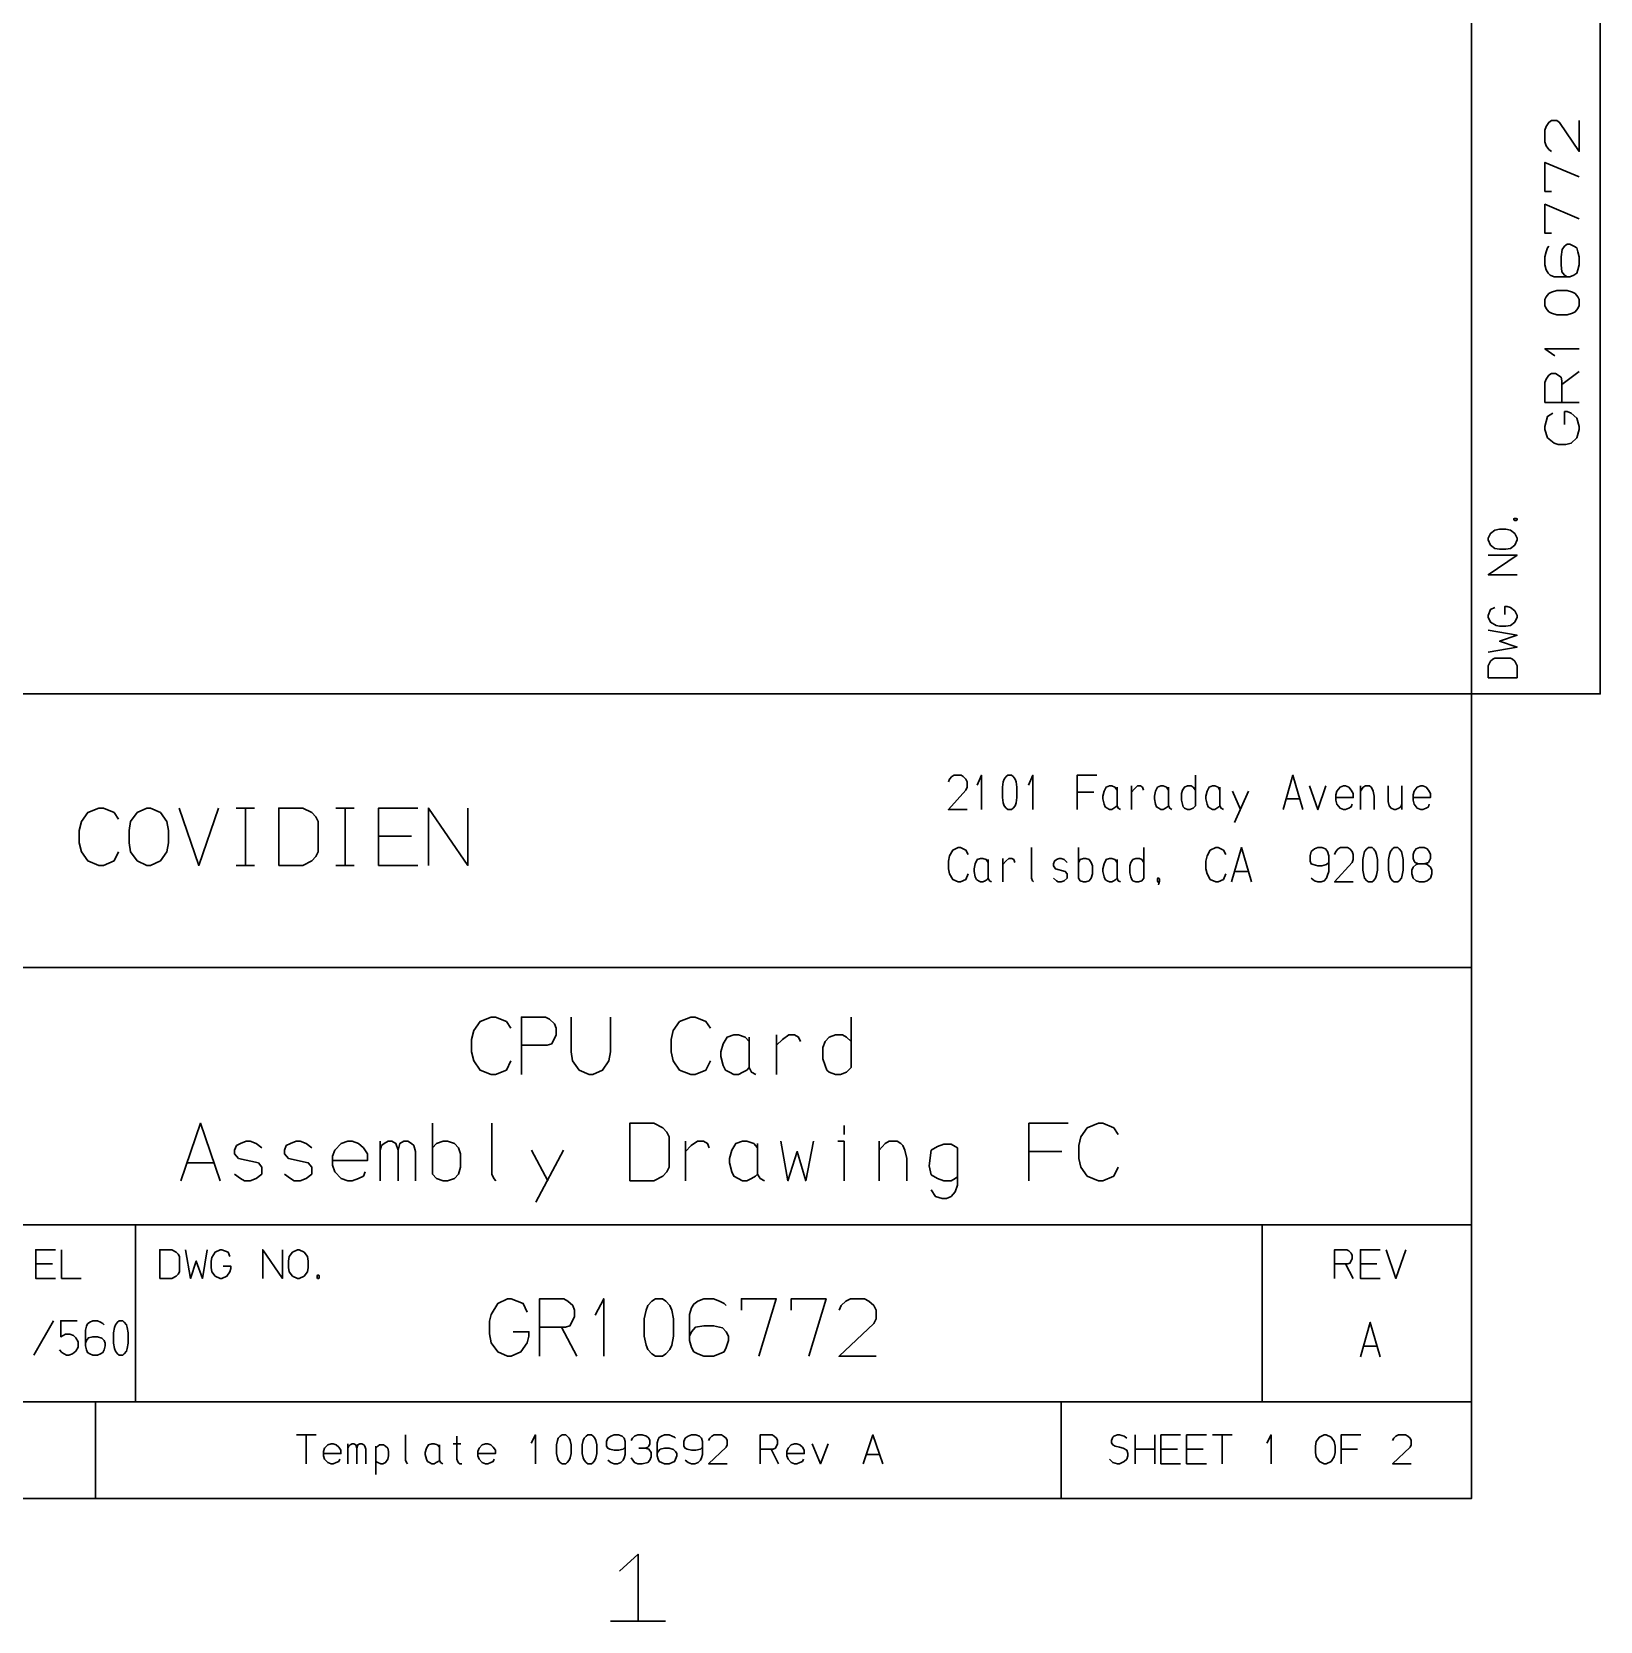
# Model space of a CAD drawing. Header units: millimetres. Extents: x 0 to 1189, y 35 to 806.
# Drawn here: x 916.4 to 1184.4, y 40.7 to 312.3 of the extents above; entities that cross this region are included whole.
import ezdxf

# ---------------------------------------------------------------- set-up
doc = ezdxf.new("R2010")
doc.units = ezdxf.units.MM
doc.layers.add('Pen 1', color=7, linetype='Continuous')

msp = doc.modelspace()

# ---------------------------------------------------------------- linework, layer by layer
at = {"layer": 'Pen 1', "color": 7, "lineweight": 30}
for p, q in [((1177.9, 252.02), (1180.88, 254.2)), ((1095.07, 182.32), (1097.9, 182.32)), ((1104.38, 183.4), (1104.38, 179.35)), ((1121.6, 182.48), (1123, 179.35)), ((1124.35, 182.48), (1121.97, 177.12)), ((1143.47, 183.4), (1143.47, 179.35)), ((1150.55, 183.4), (1150.55, 179.35)), ((951.35, 179.62), (954.47, 179.62)), ((952.95, 169.82), (952.95, 179.62)), ((968.4, 179.62), (971.53, 179.62)), ((970, 169.82), (970, 179.62)), ((1130.78, 181.18), (1133.15, 181.18)), ((975.7, 174.8), (981.35, 174.8)), ((951.35, 169.82), (954.47, 169.82)), ((968.4, 169.82), (971.53, 169.82)), ((1082.38, 171.02), (1082.38, 166.98)), ((1121.97, 168.8), (1124.35, 168.8)), ((865.42, 152.38), (1162.45, 152.38)), ((1043.72, 140.85), (1043.72, 134.1)), ((1055.25, 125.35), (1055.25, 123.82)), ((975.97, 122.68), (975.97, 115.93)), ((1028.12, 122.68), (1028.12, 115.93)), ((1061.25, 122.68), (1061.25, 115.93)), ((1001.8, 121.15), (1004.62, 115.93)), ((1007.3, 121.15), (1002.55, 112.25)), ((1086.82, 120.9), (1092.47, 120.9)), ((942.88, 119), (947.6, 119)), ((865.42, 108.38), (1162.45, 108.38)), ((934.17, 108.38), (934.17, 78.12)), ((1126.7, 108.38), (1126.7, 78.12)), ((917.12, 101.7), (919.95, 101.7)), ((1140.95, 101.7), (1142.25, 99.22)), ((1143.47, 101.7), (1146.3, 101.7)), ((916.8, 86.12), (920.15, 92)), ((1006.95, 90.9), (1009.55, 85.93)), ((1143.97, 87.68), (1146.35, 87.68)), ((865.42, 78.12), (1162.45, 78.12)), ((927.3, 78.12), (927.3, 61.62)), ((1092.32, 78.12), (1092.32, 61.62)), ((961.67, 72.5), (965.05, 72.5)), ((963.35, 67.57), (963.35, 72.5)), ((970.47, 70.95), (970.47, 67.57)), ((988.42, 70.95), (989.78, 70.95)), ((1104.97, 67.57), (1104.97, 72.5)), ((1108.32, 72.5), (1108.32, 67.57)), ((1118.18, 72.5), (1121.55, 72.5)), ((1119.85, 67.57), (1119.85, 72.5)), ((975.22, 70.57), (975.22, 65.75)), ((1042.78, 70.07), (1044.05, 67.57)), ((1059, 69.12), (1061.35, 69.12)), ((1104.97, 70.07), (1108.32, 70.07)), ((1109.38, 70.07), (1112.2, 70.07)), ((1113.78, 70.07), (1116.6, 70.07)), ((1140.18, 70.07), (1143, 70.07)), ((1015.33, 40.65), (1024.75, 40.65))]:
    msp.add_line(p, q, dxfattribs=at)
for points in [[(26.55, 776.72), (1162.45, 776.72), (1162.45, 61.62), (26.55, 61.62), (26.55, 776.72)], [(1162.45, 199.12), (1184.45, 199.12), (1184.45, 390.27), (1162.45, 390.27), (1162.45, 199.12)], [(1176.12, 291.83), (1175.68, 292.15), (1175.22, 292.77), (1175, 293.48), (1175, 295.45), (1175.22, 296.1), (1175.68, 296.8), (1176.12, 297.1), (1177.05, 297.1), (1177.5, 296.8), (1180.88, 291.83), (1180.88, 297.1)], [(1176.12, 285), (1175, 285), (1175, 289.95), (1180.88, 287.48)], [(1176.12, 277.85), (1175, 277.85), (1175, 282.8), (1180.88, 280.33)], [(1175.68, 275.65), (1175.45, 275.33), (1175.22, 274.7), (1175, 273.8), (1175, 272.48), (1175.22, 271.58), (1175.53, 271), (1175.9, 270.7), (1176.6, 270.38), (1179.28, 270.38), (1179.95, 270.7), (1180.43, 271), (1180.65, 271.58), (1180.88, 272.48), (1180.88, 273.8), (1180.65, 274.7), (1180.43, 275.33), (1179.95, 275.65), (1179.28, 275.98), (1178.8, 275.98), (1178.35, 275.65), (1177.97, 275.08), (1177.75, 273.8), (1177.75, 272.48), (1177.9, 271.25), (1178.35, 270.7), (1178.8, 270.38)], [(1177.05, 263.92), (1178.8, 263.92), (1179.72, 264.17), (1180.18, 264.42), (1180.65, 265), (1180.88, 265.5), (1180.88, 266.52), (1180.65, 266.98), (1180.18, 267.55), (1179.72, 267.8), (1178.8, 268.05), (1177.05, 268.05), (1176.12, 267.8), (1175.68, 267.55), (1175.22, 266.98), (1175, 266.52), (1175, 265.5), (1175.22, 265), (1175.68, 264.42), (1176.12, 264.17), (1177.05, 263.92)], [(1176.68, 256.9), (1175, 258.1), (1180.88, 258.1)], [(1180.88, 248.93), (1175, 248.93), (1175, 252.35), (1175.22, 252.93), (1175.68, 253.62), (1176.12, 253.88), (1176.82, 253.88), (1177.75, 253.25), (1177.9, 252.6), (1177.9, 248.93)], [(1176.38, 247.12), (1175.45, 246.55), (1175, 244.82), (1175, 244.3), (1175.45, 242.9), (1176.6, 241.95), (1177.28, 241.77), (1178.57, 241.77), (1179.5, 241.95), (1180.43, 242.9), (1180.88, 244.3), (1180.88, 244.82), (1180.43, 246.23), (1179.5, 247.12), (1178.8, 247.38), (1178.35, 247.38), (1178.35, 245.15)], [(1170.1, 229.12), (1170.25, 229.05), (1170.25, 228.85), (1170.1, 228.77), (1169.8, 228.77), (1169.68, 228.85), (1169.68, 229.05), (1169.8, 229.12), (1170.1, 229.12)], [(1165.32, 225.73), (1165.32, 225.43), (1165.72, 224.57), (1166.47, 224), (1167.25, 223.88), (1168.32, 223.88), (1169.1, 224), (1169.85, 224.57), (1170.25, 225.43), (1170.25, 225.73), (1169.85, 226.55), (1169.1, 227.1), (1168.32, 227.25), (1167.25, 227.25), (1166.47, 227.1), (1165.72, 226.55), (1165.32, 225.73)], [(1170.25, 219.48), (1165.32, 219.48), (1170.25, 222.85), (1165.32, 222.85)], [(1166.47, 213.9), (1165.72, 213.55), (1165.32, 212.52), (1165.32, 212.23), (1165.72, 211.38), (1166.68, 210.8), (1167.25, 210.68), (1168.32, 210.68), (1169.1, 210.8), (1169.85, 211.38), (1170.25, 212.23), (1170.25, 212.52), (1169.85, 213.35), (1169.1, 213.9), (1168.53, 214.05), (1168.15, 214.05), (1168.15, 212.7)], [(1165.32, 206.27), (1170.25, 207.12), (1167.25, 208.12), (1170.25, 209.15), (1165.32, 210)], [(1170.25, 201.88), (1165.32, 201.88), (1165.32, 203.95), (1165.72, 204.7), (1166.1, 205.05), (1166.47, 205.25), (1169.1, 205.25), (1169.47, 205.05), (1169.85, 204.7), (1170.25, 203.95), (1170.25, 201.88)], [(1162.45, 199.12), (502.35, 199.12), (502.35, 61.62), (1162.45, 61.62), (1162.45, 199.12)], [(1073.07, 184.07), (1073.25, 184.55), (1073.65, 185), (1074.07, 185.23), (1075.25, 185.23), (1075.62, 185), (1076.05, 184.55), (1076.25, 184.07), (1076.25, 183.18), (1076.05, 182.7), (1073.07, 179.35), (1076.25, 179.35)], [(1077.97, 183.55), (1078.7, 185.23), (1078.7, 179.35)], [(1082.3, 183.18), (1082.3, 181.4), (1082.45, 180.5), (1082.6, 180.02), (1082.95, 179.57), (1083.25, 179.35), (1083.85, 179.35), (1084.12, 179.57), (1084.47, 180.02), (1084.62, 180.5), (1084.78, 181.4), (1084.78, 183.18), (1084.62, 184.07), (1084.47, 184.55), (1084.12, 185), (1083.85, 185.23), (1083.25, 185.23), (1082.95, 185), (1082.6, 184.55), (1082.45, 184.07), (1082.3, 183.18)], [(1086.78, 183.55), (1087.5, 185.23), (1087.5, 179.35)], [(1098.43, 185.23), (1095.07, 185.23), (1095.07, 179.35)], [(1115.28, 182.7), (1114.9, 183.18), (1114.55, 183.4), (1113.93, 183.4), (1113.4, 183.18), (1113.05, 182.7), (1112.88, 182.1), (1112.88, 180.95), (1113.05, 180.27), (1113.2, 179.8), (1113.4, 179.57), (1113.93, 179.35), (1114.35, 179.35), (1114.9, 179.57), (1115.28, 180.02), (1115.28, 185.23)], [(1130.28, 179.35), (1131.95, 185.23), (1133.65, 179.35)], [(1101.88, 182.7), (1101.53, 183.18), (1100.97, 183.4), (1100.57, 183.4), (1100, 183.18), (1099.68, 182.48), (1099.47, 181.65), (1099.47, 181.18), (1099.68, 180.27), (1099.85, 179.8), (1100.2, 179.57), (1100.57, 179.35), (1100.97, 179.35), (1101.35, 179.57), (1101.7, 179.8), (1101.88, 180.02)], [(1101.88, 183.18), (1101.88, 180.02), (1102.07, 179.57), (1102.45, 179.35)], [(1104.38, 182.32), (1104.88, 182.93), (1105.4, 183.4), (1105.9, 183.4), (1106.25, 183.18), (1106.4, 182.7)], [(1110.68, 182.7), (1110.35, 183.18), (1109.78, 183.4), (1109.38, 183.4), (1108.8, 183.18), (1108.47, 182.48), (1108.28, 181.65), (1108.28, 181.18), (1108.47, 180.27), (1108.65, 179.8), (1109, 179.57), (1109.38, 179.35), (1109.78, 179.35), (1110.15, 179.57), (1110.5, 179.8), (1110.68, 180.02)], [(1110.68, 183.18), (1110.68, 180.02), (1110.88, 179.57), (1111.25, 179.35)], [(1119.47, 182.7), (1119.15, 183.18), (1118.57, 183.4), (1118.18, 183.4), (1117.6, 183.18), (1117.28, 182.48), (1117.07, 181.65), (1117.07, 181.18), (1117.28, 180.27), (1117.45, 179.8), (1117.8, 179.57), (1118.18, 179.35), (1118.57, 179.35), (1118.95, 179.57), (1119.3, 179.8), (1119.47, 180.02)], [(1119.47, 183.18), (1119.47, 180.02), (1119.68, 179.57), (1120.05, 179.35)], [(1134.8, 183.4), (1136.2, 179.35), (1137.55, 183.4)], [(1139.28, 181.4), (1142.25, 181.4), (1142.25, 182.1), (1141.9, 182.7), (1141.47, 183.18), (1140.95, 183.4), (1140.57, 183.4), (1140, 183.18), (1139.45, 182.48), (1139.28, 181.88), (1139.28, 180.95), (1139.45, 180.27), (1140, 179.57), (1140.57, 179.35), (1140.95, 179.35), (1141.47, 179.57), (1141.9, 179.8), (1142.05, 180.27)], [(1143.47, 182.48), (1143.97, 183.18), (1144.32, 183.4), (1145, 183.4), (1145.32, 183.18), (1145.5, 182.93), (1145.65, 182.48), (1145.85, 181.65), (1145.85, 179.35)], [(1148.22, 183.4), (1148.22, 180.73), (1148.38, 180.02), (1148.72, 179.57), (1149.22, 179.35), (1149.55, 179.35), (1150.05, 179.57), (1150.4, 179.8), (1150.55, 180.27)], [(1152.47, 181.4), (1155.45, 181.4), (1155.45, 182.1), (1155.1, 182.7), (1154.7, 183.18), (1154.15, 183.4), (1153.78, 183.4), (1153.2, 183.18), (1152.68, 182.48), (1152.47, 181.88), (1152.47, 180.95), (1152.68, 180.27), (1153.2, 179.57), (1153.78, 179.35), (1154.15, 179.35), (1154.7, 179.57), (1155.1, 179.8), (1155.25, 180.27)], [(931.28, 177.73), (930.5, 178.85), (928.67, 179.62), (927.9, 179.62), (926, 178.85), (924.92, 177.32), (924.55, 175.8), (924.55, 173.65), (924.92, 172.12), (926, 170.57), (927.9, 169.82), (928.67, 169.82), (930.5, 170.57), (931.28, 172.12)], [(936.75, 179.62), (936.12, 179.62), (934.45, 178.85), (933.3, 177.32), (933.08, 175.8), (933.08, 173.65), (933.3, 172.12), (934.45, 170.57), (936.12, 169.82), (936.75, 169.82), (938.42, 170.57), (939.5, 172.12), (939.8, 173.65), (939.8, 175.8), (939.5, 177.32), (938.42, 178.85), (936.75, 179.62)], [(941.6, 179.62), (944.97, 169.82), (948.33, 179.62)], [(958.65, 169.82), (958.65, 179.62), (962.78, 179.62), (964.3, 178.85), (965, 178.1), (965.38, 177.32), (965.38, 172.12), (965, 171.35), (964.3, 170.57), (962.78, 169.82), (958.65, 169.82)], [(982.42, 179.62), (975.7, 179.62), (975.7, 169.82), (982.42, 169.82)], [(984.22, 169.82), (984.22, 179.62), (990.95, 169.82), (990.95, 179.62)], [(1076.43, 171.7), (1076.05, 172.4), (1075.12, 172.85), (1074.75, 172.85), (1073.8, 172.4), (1073.25, 171.48), (1073.07, 170.55), (1073.07, 169.25), (1073.25, 168.35), (1073.8, 167.43), (1074.75, 166.98), (1075.12, 166.98), (1076.05, 167.43), (1076.43, 168.35)], [(1087.28, 172.85), (1087.28, 167.65), (1087.45, 167.2), (1087.6, 166.98)], [(1095.28, 172.85), (1095.28, 167.65), (1095.6, 167.2), (1096.18, 166.98), (1096.57, 166.98), (1097.12, 167.2), (1097.47, 167.65), (1097.68, 168.35), (1097.68, 169.73), (1097.47, 170.32), (1097.12, 170.8), (1096.57, 171.02), (1096.18, 171.02), (1095.6, 170.8), (1095.28, 170.32)], [(1106.47, 170.32), (1106.1, 170.8), (1105.75, 171.02), (1105.12, 171.02), (1104.6, 170.8), (1104.25, 170.32), (1104.07, 169.73), (1104.07, 168.57), (1104.25, 167.88), (1104.4, 167.43), (1104.6, 167.2), (1105.12, 166.98), (1105.55, 166.98), (1106.1, 167.2), (1106.47, 167.65), (1106.47, 172.85)], [(1120.45, 171.7), (1120.05, 172.4), (1119.15, 172.85), (1118.75, 172.85), (1117.8, 172.4), (1117.28, 171.48), (1117.07, 170.55), (1117.07, 169.25), (1117.28, 168.35), (1117.8, 167.43), (1118.75, 166.98), (1119.15, 166.98), (1120.05, 167.43), (1120.45, 168.35)], [(1121.47, 166.98), (1123.15, 172.85), (1124.85, 166.98)], [(1138.05, 170.32), (1137.65, 169.95), (1136.9, 169.73), (1136.18, 169.73), (1135.4, 169.95), (1135.05, 170.1), (1134.88, 170.55), (1134.88, 171.48), (1135.05, 172.18), (1135.6, 172.62), (1136.18, 172.85), (1136.9, 172.85), (1137.5, 172.62), (1137.85, 172.18), (1138.05, 171.48), (1138.05, 168.8), (1137.85, 168.12), (1137.65, 167.65), (1137.28, 167.2), (1136.75, 166.98), (1136.18, 166.98), (1135.6, 167.2), (1135.05, 167.65)], [(1139.07, 171.7), (1139.28, 172.18), (1139.65, 172.62), (1140.07, 172.85), (1141.25, 172.85), (1141.65, 172.62), (1142.05, 172.18), (1142.25, 171.7), (1142.25, 170.8), (1142.05, 170.32), (1139.07, 166.98), (1142.25, 166.98)], [(1143.9, 170.8), (1143.9, 169.02), (1144.05, 168.12), (1144.2, 167.65), (1144.55, 167.2), (1144.85, 166.98), (1145.47, 166.98), (1145.72, 167.2), (1146.07, 167.65), (1146.22, 168.12), (1146.38, 169.02), (1146.38, 170.8), (1146.22, 171.7), (1146.07, 172.18), (1145.72, 172.62), (1145.47, 172.85), (1144.85, 172.85), (1144.55, 172.62), (1144.2, 172.18), (1144.05, 171.7), (1143.9, 170.8)], [(1148.3, 170.8), (1148.3, 169.02), (1148.45, 168.12), (1148.6, 167.65), (1148.95, 167.2), (1149.25, 166.98), (1149.88, 166.98), (1150.12, 167.2), (1150.47, 167.65), (1150.62, 168.12), (1150.78, 169.02), (1150.78, 170.8), (1150.62, 171.7), (1150.47, 172.18), (1150.12, 172.62), (1149.88, 172.85), (1149.25, 172.85), (1148.95, 172.62), (1148.6, 172.18), (1148.45, 171.7), (1148.3, 170.8)], [(1154.35, 170.1), (1155.1, 170.32), (1155.25, 170.55), (1155.45, 171.02), (1155.45, 171.7), (1155.25, 172.18), (1154.88, 172.62), (1154.35, 172.85), (1153.55, 172.85), (1153, 172.62), (1152.68, 172.18), (1152.47, 171.7), (1152.47, 171.02), (1152.68, 170.55), (1152.82, 170.32), (1153.4, 170.1), (1154.5, 170.1), (1154.88, 169.95), (1155.45, 169.5), (1155.65, 169.02), (1155.65, 168.35), (1155.45, 167.65), (1154.88, 167.2), (1154.35, 166.98), (1153.55, 166.98), (1153, 167.2), (1152.47, 167.65), (1152.28, 168.35), (1152.28, 169.02), (1152.47, 169.5), (1153, 169.95), (1153.4, 170.1)], [(1079.88, 170.32), (1079.53, 170.8), (1078.95, 171.02), (1078.57, 171.02), (1078, 170.8), (1077.65, 170.1), (1077.47, 169.25), (1077.47, 168.8), (1077.65, 167.88), (1077.85, 167.43), (1078.2, 167.2), (1078.57, 166.98), (1078.95, 166.98), (1079.35, 167.2), (1079.68, 167.43), (1079.88, 167.65)], [(1079.88, 170.8), (1079.88, 167.65), (1080.07, 167.2), (1080.45, 166.98)], [(1082.38, 169.95), (1082.88, 170.55), (1083.4, 171.02), (1083.9, 171.02), (1084.25, 170.8), (1084.4, 170.32)], [(1093.35, 170.32), (1092.85, 170.8), (1092.35, 171.02), (1092, 171.02), (1091.53, 170.8), (1091.18, 170.55), (1091.03, 170.1), (1091.03, 169.73), (1091.35, 169.25), (1093.05, 168.8), (1093.35, 168.35), (1093.35, 167.65), (1092.85, 167.2), (1092.35, 166.98), (1091.85, 166.98), (1091.53, 167.2), (1091.03, 167.65)], [(1101.88, 170.32), (1101.53, 170.8), (1100.97, 171.02), (1100.57, 171.02), (1100, 170.8), (1099.68, 170.1), (1099.47, 169.25), (1099.47, 168.8), (1099.68, 167.88), (1099.85, 167.43), (1100.2, 167.2), (1100.57, 166.98), (1100.97, 166.98), (1101.35, 167.2), (1101.7, 167.43), (1101.88, 167.65)], [(1101.88, 170.8), (1101.88, 167.65), (1102.07, 167.2), (1102.45, 166.98)], [(1109.12, 167.12), (1109.05, 166.98), (1108.85, 166.98), (1108.78, 167.12), (1108.78, 167.5), (1108.85, 167.65), (1109.05, 167.65), (1109.12, 167.5), (1109.12, 167.12), (1109.05, 166.75), (1108.97, 166.5)], [(998.3, 142), (997.53, 143.12), (995.7, 143.9), (994.92, 143.9), (993.03, 143.12), (991.95, 141.6), (991.58, 140.07), (991.58, 137.93), (991.95, 136.4), (993.03, 134.85), (994.92, 134.1), (995.7, 134.1), (997.53, 134.85), (998.3, 136.4)], [(1000.1, 134.1), (1000.1, 143.9), (1004.22, 143.9), (1004.9, 143.52), (1005.75, 142.75), (1006.05, 142), (1006.05, 140.85), (1005.3, 139.32), (1004.53, 139.07), (1000.1, 139.07)], [(1008.62, 143.9), (1008.62, 137.93), (1008.85, 136.4), (1010, 134.85), (1011.67, 134.1), (1012.3, 134.1), (1013.97, 134.85), (1015.05, 136.4), (1015.35, 137.93), (1015.35, 143.9)], [(1032.4, 142), (1031.62, 143.12), (1029.8, 143.9), (1029.03, 143.9), (1027.12, 143.12), (1026.05, 141.6), (1025.68, 140.07), (1025.68, 137.93), (1026.05, 136.4), (1027.12, 134.85), (1029.03, 134.1), (1029.8, 134.1), (1031.62, 134.85), (1032.4, 136.4)], [(1056.45, 139.7), (1055.68, 140.48), (1055, 140.85), (1053.78, 140.85), (1052.7, 140.48), (1052.03, 139.7), (1051.62, 138.68), (1051.62, 136.77), (1052.03, 135.62), (1052.32, 134.85), (1052.7, 134.48), (1053.78, 134.1), (1054.62, 134.1), (1055.68, 134.48), (1056.45, 135.25), (1056.45, 143.9)], [(1039.03, 139.7), (1038.32, 140.48), (1037.18, 140.85), (1036.43, 140.85), (1035.28, 140.48), (1034.57, 139.32), (1034.2, 137.93), (1034.2, 137.15), (1034.57, 135.62), (1034.97, 134.85), (1035.65, 134.48), (1036.43, 134.1), (1037.18, 134.1), (1037.95, 134.48), (1038.62, 134.85), (1039.03, 135.25)], [(1039.03, 140.48), (1039.03, 135.25), (1039.4, 134.48), (1040.15, 134.1)], [(1043.72, 139.07), (1044.72, 140.07), (1045.78, 140.85), (1046.78, 140.85), (1047.47, 140.48), (1047.78, 139.7)], [(941.88, 115.93), (945.25, 125.75), (948.6, 115.93)], [(984.9, 125.75), (984.9, 117.07), (985.58, 116.32), (986.72, 115.93), (987.5, 115.93), (988.65, 116.32), (989.33, 117.07), (989.7, 118.22), (989.7, 120.53), (989.33, 121.53), (988.65, 122.3), (987.5, 122.68), (986.72, 122.68), (985.58, 122.3), (984.9, 121.53)], [(995.03, 125.75), (995.03, 117.07), (995.4, 116.32), (995.72, 115.93)], [(1018.62, 115.93), (1018.62, 125.75), (1022.75, 125.75), (1024.28, 124.97), (1024.95, 124.2), (1025.35, 123.45), (1025.35, 118.22), (1024.95, 117.45), (1024.28, 116.7), (1022.75, 115.93), (1018.62, 115.93)], [(1093.55, 125.75), (1086.82, 125.75), (1086.82, 115.93)], [(1102.07, 123.82), (1101.32, 124.97), (1099.47, 125.75), (1098.72, 125.75), (1096.8, 124.97), (1095.72, 123.45), (1095.35, 121.93), (1095.35, 119.75), (1095.72, 118.22), (1096.8, 116.7), (1098.72, 115.93), (1099.47, 115.93), (1101.32, 116.7), (1102.07, 118.22)], [(955.75, 121.53), (954.78, 122.3), (953.78, 122.68), (953.08, 122.68), (952.1, 122.3), (951.4, 121.93), (951.1, 121.15), (951.1, 120.53), (951.78, 119.75), (955.15, 119), (955.75, 118.22), (955.75, 117.07), (954.78, 116.32), (953.78, 115.93), (952.78, 115.93), (952.1, 116.32), (951.1, 117.07)], [(964.28, 121.53), (963.3, 122.3), (962.3, 122.68), (961.6, 122.68), (960.62, 122.3), (959.92, 121.93), (959.62, 121.15), (959.62, 120.53), (960.3, 119.75), (963.67, 119), (964.28, 118.22), (964.28, 117.07), (963.3, 116.32), (962.3, 115.93), (961.3, 115.93), (960.62, 116.32), (959.62, 117.07)], [(967.85, 119.38), (973.8, 119.38), (973.8, 120.53), (973.12, 121.53), (972.28, 122.3), (971.2, 122.68), (970.45, 122.68), (969.3, 122.3), (968.22, 121.15), (967.85, 120.12), (967.85, 118.6), (968.22, 117.45), (969.3, 116.32), (970.45, 115.93), (971.2, 115.93), (972.28, 116.32), (973.12, 116.7), (973.42, 117.45)], [(975.97, 121.15), (976.22, 121.93), (976.67, 122.3), (977.35, 122.68), (977.97, 122.68), (978.65, 122.3), (979.05, 121.15), (979.05, 115.93)], [(979.05, 121.15), (979.35, 122.3), (980.03, 122.68), (980.72, 122.68), (981.33, 122.3), (981.72, 121.93), (982.03, 120.9), (982.03, 115.93)], [(1028.12, 120.9), (1029.12, 121.93), (1030.2, 122.68), (1031.2, 122.68), (1031.88, 122.3), (1032.18, 121.53)], [(1040.47, 121.53), (1039.8, 122.3), (1038.65, 122.68), (1037.88, 122.68), (1036.75, 122.3), (1036.05, 121.15), (1035.68, 119.75), (1035.68, 119), (1036.05, 117.45), (1036.43, 116.7), (1037.12, 116.32), (1037.88, 115.93), (1038.65, 115.93), (1039.43, 116.32), (1040.1, 116.7), (1040.47, 117.07)], [(1040.47, 122.3), (1040.47, 117.07), (1040.88, 116.32), (1041.62, 115.93)], [(1044.43, 122.68), (1045.65, 115.93), (1047.25, 120.9), (1048.7, 115.93), (1050, 122.68)], [(1054.18, 122.68), (1055.25, 122.68), (1055.25, 115.93)], [(1061.25, 121.15), (1062.25, 122.3), (1062.93, 122.68), (1064.3, 122.68), (1064.93, 122.3), (1065.3, 121.93), (1065.6, 121.15), (1065.97, 119.75), (1065.97, 115.93)], [(1070.15, 114.4), (1070.85, 113.25), (1072, 112.88), (1072.75, 112.88), (1073.53, 113.25), (1074.2, 114.03), (1074.6, 115.18), (1074.6, 121.53), (1074.2, 121.8), (1073.53, 122.18), (1072.3, 122.18), (1071.22, 121.8), (1070.15, 121.15), (1069.78, 118.47), (1070.15, 116.95), (1071.22, 116.32), (1072.3, 115.93), (1073.53, 115.93), (1074.2, 116.32), (1074.6, 116.57)], [(920.47, 104.12), (917.12, 104.12), (917.12, 99.22), (920.47, 99.22)], [(921.53, 104.12), (921.53, 99.22), (924.88, 99.22)], [(938.3, 99.22), (938.3, 104.12), (940.38, 104.12), (941.12, 103.72), (941.47, 103.35), (941.65, 102.97), (941.65, 100.35), (941.47, 99.97), (941.12, 99.6), (940.38, 99.22), (938.3, 99.22)], [(942.7, 104.12), (943.55, 99.22), (944.53, 102.2), (945.58, 99.22), (946.4, 104.12)], [(950.3, 102.97), (949.97, 103.72), (948.92, 104.12), (948.62, 104.12), (947.8, 103.72), (947.22, 102.78), (947.1, 102.2), (947.1, 101.12), (947.22, 100.35), (947.8, 99.6), (948.62, 99.22), (948.92, 99.22), (949.78, 99.6), (950.3, 100.35), (950.47, 100.93), (950.47, 101.32), (949.12, 101.32)], [(955.9, 99.22), (955.9, 104.12), (959.28, 99.22), (959.28, 104.12)], [(962.12, 104.12), (961.83, 104.12), (961, 103.72), (960.42, 102.97), (960.3, 102.2), (960.3, 101.12), (960.42, 100.35), (961, 99.6), (961.83, 99.22), (962.12, 99.22), (962.97, 99.6), (963.53, 100.35), (963.67, 101.12), (963.67, 102.2), (963.53, 102.97), (962.97, 103.72), (962.12, 104.12)], [(1139.07, 99.22), (1139.07, 104.12), (1141.15, 104.12), (1141.47, 103.93), (1141.9, 103.55), (1142.05, 103.15), (1142.05, 102.6), (1141.68, 101.82), (1141.3, 101.7), (1139.07, 101.7)], [(1146.85, 104.12), (1143.47, 104.12), (1143.47, 99.22), (1146.85, 99.22)], [(1147.88, 104.12), (1149.55, 99.22), (1151.25, 104.12)], [(965.55, 99.35), (965.47, 99.22), (965.28, 99.22), (965.2, 99.35), (965.2, 99.65), (965.28, 99.8), (965.47, 99.8), (965.55, 99.65), (965.55, 99.35)], [(1001.1, 93.45), (1000.42, 94.97), (998.35, 95.75), (997.75, 95.75), (996.05, 94.97), (994.92, 93.07), (994.67, 91.93), (994.67, 89.75), (994.92, 88.22), (996.05, 86.7), (997.75, 85.93), (998.35, 85.93), (1000.03, 86.7), (1001.1, 88.22), (1001.4, 89.38), (1001.4, 90.12), (998.72, 90.12)], [(1003.2, 85.93), (1003.2, 95.75), (1007.33, 95.75), (1008.03, 95.35), (1008.88, 94.6), (1009.17, 93.82), (1009.17, 92.68), (1008.4, 91.15), (1007.65, 90.9), (1003.2, 90.9)], [(1012.72, 92.95), (1014.17, 95.75), (1014.17, 85.93)], [(1021.1, 92.3), (1021.1, 89.38), (1021.4, 87.85), (1021.72, 87.07), (1022.4, 86.32), (1023.03, 85.93), (1024.22, 85.93), (1024.78, 86.32), (1025.45, 87.07), (1025.78, 87.85), (1026.07, 89.38), (1026.07, 92.3), (1025.78, 93.82), (1025.45, 94.6), (1024.78, 95.35), (1024.22, 95.75), (1023.03, 95.75), (1022.4, 95.35), (1021.72, 94.6), (1021.4, 93.82), (1021.1, 92.3)], [(1035.12, 94.6), (1034.75, 94.97), (1033.97, 95.35), (1032.93, 95.75), (1031.3, 95.75), (1030.25, 95.35), (1029.55, 94.85), (1029.18, 94.2), (1028.8, 93.07), (1028.8, 88.6), (1029.18, 87.45), (1029.55, 86.7), (1030.25, 86.32), (1031.3, 85.93), (1032.93, 85.93), (1033.97, 86.32), (1034.75, 86.7), (1035.12, 87.45), (1035.5, 88.6), (1035.5, 89.38), (1035.12, 90.12), (1034.45, 90.78), (1032.93, 91.15), (1031.3, 91.15), (1029.85, 90.9), (1029.18, 90.12), (1028.8, 89.38)], [(1037.7, 93.82), (1037.7, 95.75), (1043.65, 95.75), (1040.68, 85.93)], [(1046.22, 93.82), (1046.22, 95.75), (1052.18, 95.75), (1049.2, 85.93)], [(1054.38, 93.82), (1054.75, 94.6), (1055.53, 95.35), (1056.35, 95.75), (1058.72, 95.75), (1059.47, 95.35), (1060.32, 94.6), (1060.7, 93.82), (1060.7, 92.3), (1060.32, 91.53), (1054.38, 85.93), (1060.7, 85.93)], [(924.17, 92), (921.4, 92), (921.4, 89.25), (922.2, 89.7), (922.95, 89.7), (923.58, 89.47), (923.95, 89.1), (924.38, 88.4), (924.38, 87.5), (923.95, 86.8), (923.38, 86.35), (922.78, 86.12), (922.38, 86.12), (921.58, 86.57), (921.2, 87.03)], [(928.78, 91.32), (928.58, 91.55), (928.2, 91.78), (927.65, 92), (926.85, 92), (926.33, 91.78), (925.97, 91.47), (925.8, 91.07), (925.6, 90.4), (925.6, 87.72), (925.8, 87.03), (925.97, 86.57), (926.33, 86.35), (926.85, 86.12), (927.65, 86.12), (928.2, 86.35), (928.58, 86.57), (928.78, 87.03), (928.95, 87.72), (928.95, 88.18), (928.78, 88.65), (928.42, 89.03), (927.65, 89.25), (926.85, 89.25), (926.12, 89.1), (925.8, 88.65), (925.6, 88.18)], [(930.42, 89.95), (930.42, 88.18), (930.58, 87.28), (930.72, 86.8), (931.08, 86.35), (931.38, 86.12), (931.97, 86.12), (932.25, 86.35), (932.6, 86.8), (932.75, 87.28), (932.9, 88.18), (932.9, 89.95), (932.75, 90.85), (932.6, 91.32), (932.25, 91.78), (931.97, 92), (931.38, 92), (931.08, 91.78), (930.72, 91.32), (930.58, 90.85), (930.42, 89.95)], [(1143.47, 85.82), (1145.15, 91.72), (1146.85, 85.82)], [(966.28, 69.3), (969.25, 69.3), (969.25, 69.88), (968.9, 70.38), (968.47, 70.78), (967.95, 70.95), (967.58, 70.95), (967, 70.78), (966.45, 70.2), (966.28, 69.68), (966.28, 68.93), (966.45, 68.35), (967, 67.78), (967.58, 67.57), (967.95, 67.57), (968.47, 67.78), (968.9, 67.97), (969.05, 68.35)], [(970.47, 70.2), (970.6, 70.57), (970.83, 70.78), (971.17, 70.95), (971.47, 70.95), (971.83, 70.78), (972, 70.2), (972, 67.57)], [(972, 70.2), (972.15, 70.78), (972.5, 70.95), (972.85, 70.95), (973.15, 70.78), (973.35, 70.57), (973.5, 70.07), (973.5, 67.57)], [(975.22, 70.2), (975.58, 70.57), (975.88, 70.78), (976.55, 70.78), (976.9, 70.57), (977.25, 70.2), (977.4, 69.68), (977.4, 68.93), (977.25, 68.35), (976.9, 67.78), (976.4, 67.57), (976.08, 67.57), (975.58, 67.78), (975.22, 67.97)], [(980.28, 72.5), (980.28, 68.15), (980.47, 67.78), (980.62, 67.57)], [(986.1, 70.38), (985.75, 70.78), (985.17, 70.95), (984.8, 70.95), (984.22, 70.78), (983.88, 70.2), (983.67, 69.5), (983.67, 69.12), (983.88, 68.35), (984.08, 67.97), (984.4, 67.78), (984.8, 67.57), (985.17, 67.57), (985.55, 67.78), (985.9, 67.97), (986.1, 68.15)], [(986.1, 70.78), (986.1, 68.15), (986.28, 67.78), (986.65, 67.57)], [(989.08, 72.3), (989.08, 68.35), (989.28, 67.78), (989.6, 67.57), (989.92, 67.57)], [(992.67, 69.3), (995.65, 69.3), (995.65, 69.88), (995.3, 70.38), (994.9, 70.78), (994.35, 70.95), (993.97, 70.95), (993.4, 70.78), (992.88, 70.2), (992.67, 69.68), (992.67, 68.93), (992.88, 68.35), (993.4, 67.78), (993.97, 67.57), (994.35, 67.57), (994.9, 67.78), (995.3, 67.97), (995.47, 68.35)], [(1001.78, 71.07), (1002.5, 72.5), (1002.5, 67.57)], [(1006.1, 70.78), (1006.1, 69.3), (1006.25, 68.55), (1006.4, 68.15), (1006.75, 67.78), (1007.05, 67.57), (1007.67, 67.57), (1007.95, 67.78), (1008.28, 68.15), (1008.42, 68.55), (1008.6, 69.3), (1008.6, 70.78), (1008.42, 71.53), (1008.28, 71.93), (1007.95, 72.3), (1007.67, 72.5), (1007.05, 72.5), (1006.75, 72.3), (1006.4, 71.93), (1006.25, 71.53), (1006.1, 70.78)], [(1010.5, 70.78), (1010.5, 69.3), (1010.65, 68.55), (1010.8, 68.15), (1011.15, 67.78), (1011.45, 67.57), (1012.08, 67.57), (1012.35, 67.78), (1012.67, 68.15), (1012.83, 68.55), (1013, 69.3), (1013, 70.78), (1012.83, 71.53), (1012.67, 71.93), (1012.35, 72.3), (1012.08, 72.5), (1011.45, 72.5), (1011.15, 72.3), (1010.8, 71.93), (1010.65, 71.53), (1010.5, 70.78)], [(1017.85, 70.38), (1017.47, 70.07), (1016.7, 69.88), (1015.97, 69.88), (1015.22, 70.07), (1014.88, 70.2), (1014.67, 70.57), (1014.67, 71.35), (1014.88, 71.93), (1015.4, 72.3), (1015.97, 72.5), (1016.7, 72.5), (1017.33, 72.3), (1017.65, 71.93), (1017.85, 71.35), (1017.85, 69.12), (1017.65, 68.55), (1017.47, 68.15), (1017.08, 67.78), (1016.55, 67.57), (1015.97, 67.57), (1015.4, 67.78), (1014.88, 68.15)], [(1018.88, 71.53), (1019.08, 71.93), (1019.42, 72.3), (1020, 72.5), (1020.75, 72.5), (1021.47, 72.3), (1021.88, 71.93), (1022.05, 71.53), (1022.05, 70.95), (1021.88, 70.57), (1021.72, 70.38), (1021.3, 70.2), (1020.15, 70.2)], [(1026.45, 71.93), (1026.28, 72.1), (1025.88, 72.3), (1025.35, 72.5), (1024.55, 72.5), (1024.03, 72.3), (1023.67, 72.05), (1023.47, 71.72), (1023.3, 71.15), (1023.3, 68.93), (1023.47, 68.35), (1023.67, 67.97), (1024.03, 67.78), (1024.55, 67.57), (1025.35, 67.57), (1025.88, 67.78), (1026.28, 67.97), (1026.45, 68.35), (1026.65, 68.93), (1026.65, 69.3), (1026.45, 69.68), (1026.12, 70), (1025.35, 70.2), (1024.55, 70.2), (1023.83, 70.07), (1023.47, 69.68), (1023.3, 69.3)], [(1031.05, 70.38), (1030.68, 70.07), (1029.9, 69.88), (1029.18, 69.88), (1028.43, 70.07), (1028.07, 70.2), (1027.88, 70.57), (1027.88, 71.35), (1028.07, 71.93), (1028.6, 72.3), (1029.18, 72.5), (1029.9, 72.5), (1030.53, 72.3), (1030.85, 71.93), (1031.05, 71.35), (1031.05, 69.12), (1030.85, 68.55), (1030.68, 68.15), (1030.28, 67.78), (1029.75, 67.57), (1029.18, 67.57), (1028.6, 67.78), (1028.07, 68.15)], [(1032.1, 71.53), (1032.28, 71.93), (1032.65, 72.3), (1033.07, 72.5), (1034.28, 72.5), (1034.65, 72.3), (1035.07, 71.93), (1035.25, 71.53), (1035.25, 70.78), (1035.07, 70.38), (1032.1, 67.57), (1035.25, 67.57)], [(1040.9, 67.57), (1040.9, 72.5), (1042.95, 72.5), (1043.3, 72.3), (1043.72, 71.93), (1043.88, 71.53), (1043.88, 70.95), (1043.5, 70.2), (1043.1, 70.07), (1040.9, 70.07)], [(1045.47, 69.3), (1048.45, 69.3), (1048.45, 69.88), (1048.12, 70.38), (1047.7, 70.78), (1047.18, 70.95), (1046.78, 70.95), (1046.2, 70.78), (1045.68, 70.2), (1045.47, 69.68), (1045.47, 68.93), (1045.68, 68.35), (1046.2, 67.78), (1046.78, 67.57), (1047.18, 67.57), (1047.7, 67.78), (1048.12, 67.97), (1048.28, 68.35)], [(1049.8, 70.95), (1051.22, 67.57), (1052.55, 70.95)], [(1058.5, 67.57), (1060.18, 72.5), (1061.85, 67.57)], [(1103.55, 71.93), (1103.12, 72.3), (1102.32, 72.5), (1101.95, 72.5), (1101.35, 72.3), (1101.15, 72.1), (1100.95, 71.53), (1100.95, 71.15), (1101.15, 70.78), (1101.57, 70.57), (1102.32, 70.38), (1102.95, 70.2), (1103.55, 69.88), (1103.75, 69.3), (1103.75, 68.93), (1103.55, 68.35), (1103.12, 67.97), (1102.32, 67.57), (1101.95, 67.57), (1101.15, 67.78), (1100.57, 68.35)], [(1112.72, 72.5), (1109.38, 72.5), (1109.38, 67.57), (1112.72, 67.57)], [(1117.15, 72.5), (1113.78, 72.5), (1113.78, 67.57), (1117.15, 67.57)], [(1127.47, 71.07), (1128.2, 72.5), (1128.2, 67.57)], [(1137.62, 72.5), (1137.3, 72.5), (1136.47, 72.1), (1135.9, 71.35), (1135.78, 70.57), (1135.78, 69.5), (1135.9, 68.72), (1136.47, 67.97), (1137.3, 67.57), (1137.62, 67.57), (1138.45, 67.97), (1139, 68.72), (1139.15, 69.5), (1139.15, 70.57), (1139, 71.35), (1138.45, 72.1), (1137.62, 72.5)], [(1143.55, 72.5), (1140.18, 72.5), (1140.18, 67.57)], [(1148.97, 71.53), (1149.18, 71.93), (1149.55, 72.3), (1149.97, 72.5), (1151.15, 72.5), (1151.55, 72.3), (1151.95, 71.93), (1152.15, 71.53), (1152.15, 70.78), (1151.95, 70.38), (1148.97, 67.57), (1152.15, 67.57)], [(1021.3, 70.2), (1021.88, 70.07), (1022.25, 69.5), (1022.25, 68.72), (1022.05, 68.15), (1021.72, 67.78), (1020.75, 67.57), (1020, 67.57), (1019.42, 67.78), (1018.88, 68.55)], [(1020.03, 40.65), (1020.03, 52.1), (1016.88, 49.22)]]:
    msp.add_lwpolyline(points, dxfattribs=at)

doc.saveas('drawing.dxf')
